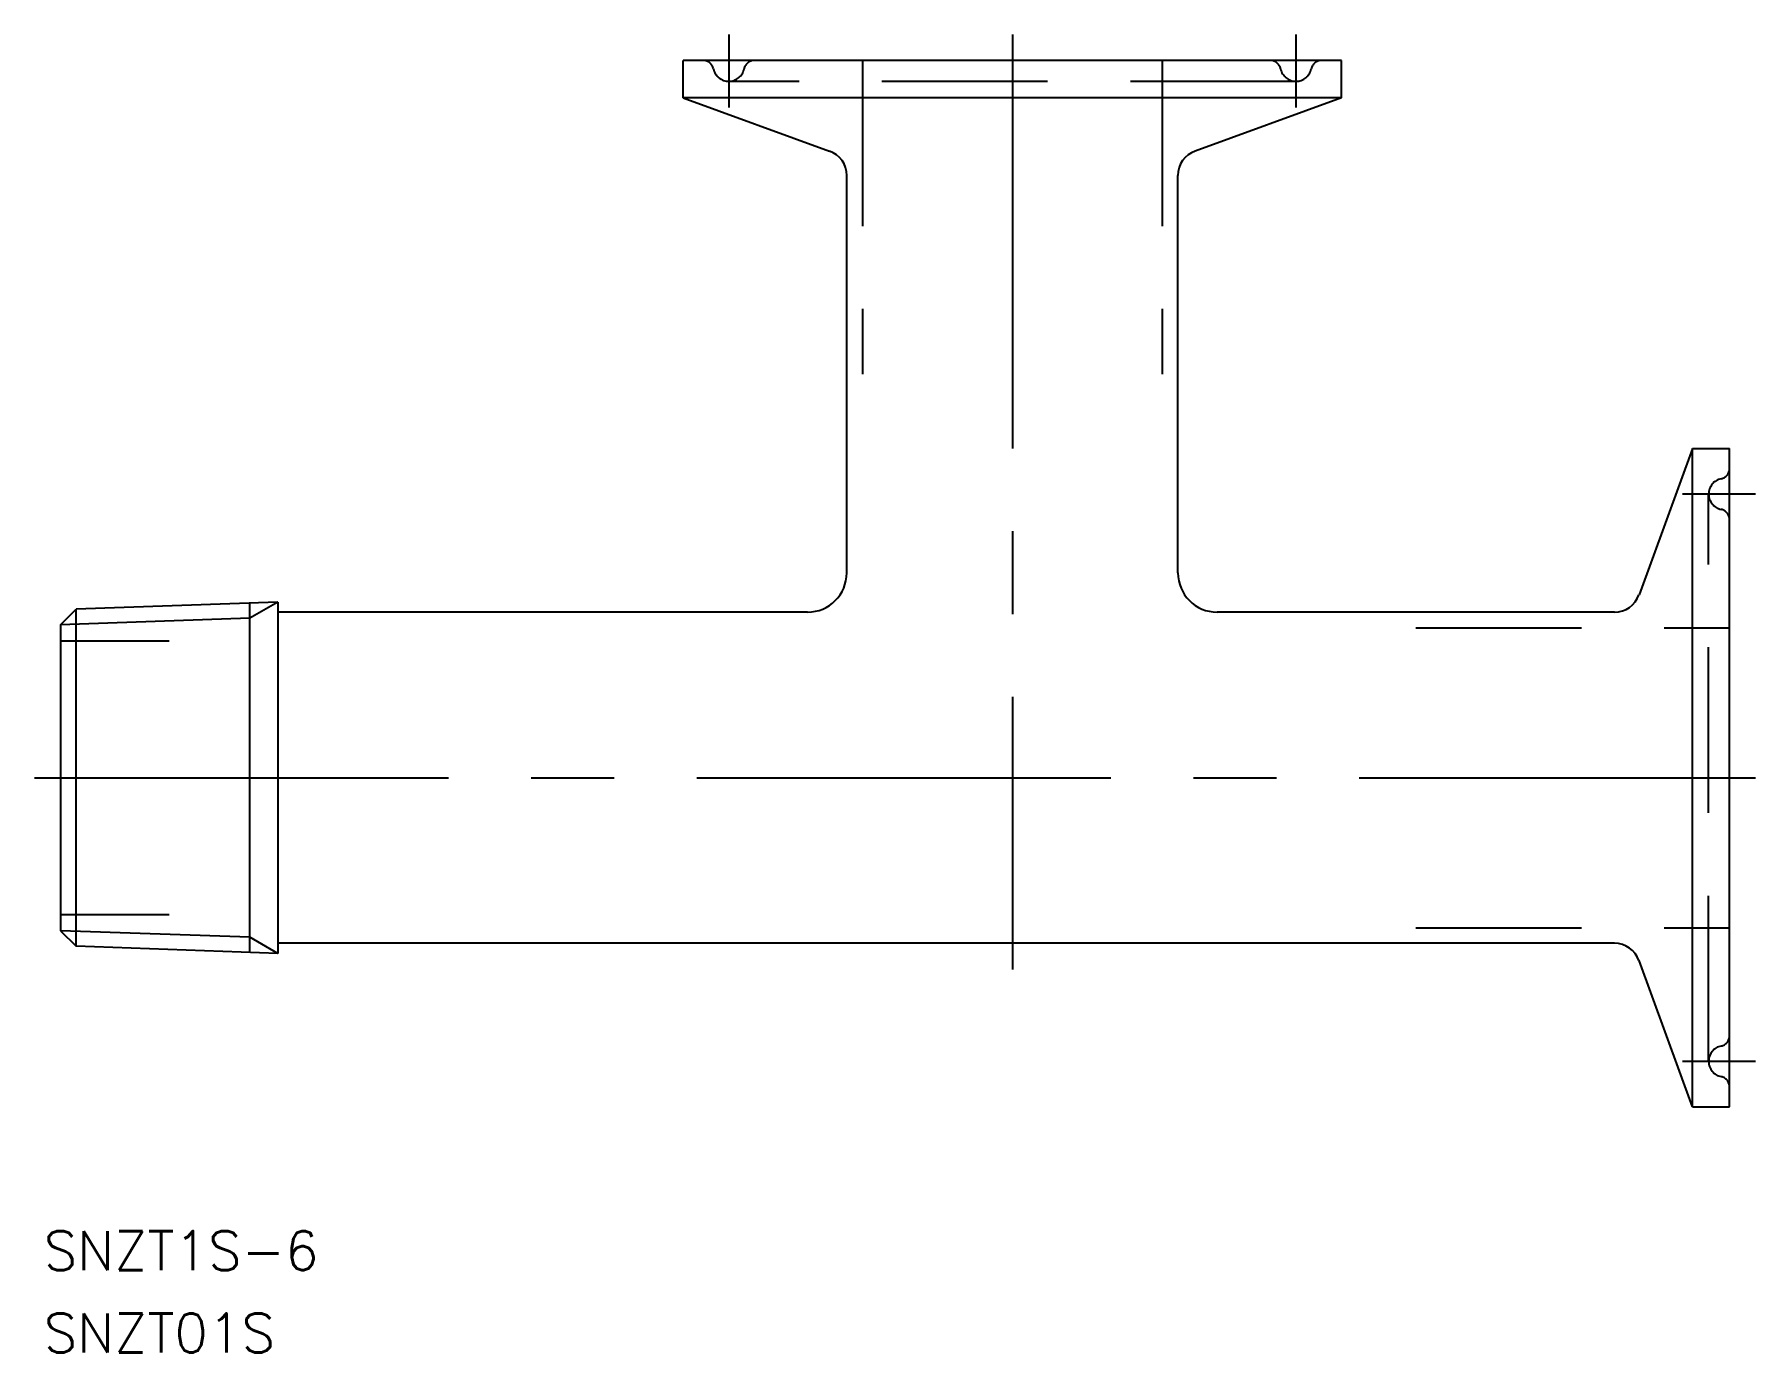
# Model space of a CAD drawing. Extents: x -130 to 2, y -44 to 57.
import ezdxf

# ---------------------------------------------------------------- set-up
doc = ezdxf.new("R2010")
doc.units = 0
doc.linetypes.add('CENTER', pattern=[50.8, 31.75, -6.35, 6.35, -6.35])
doc.linetypes.add('DASHED', pattern=[19.05, 12.7, -6.35])
doc.layers.get('0').update_dxf_attribs({"linetype": 'CONTINUOUS'})
doc.layers.add('CENTER', color=1, linetype='CENTER')
doc.styles.get("Standard").update_dxf_attribs({"font": 'txt.shx', "height": 3, "bigfont": 'bigfont.shx'})

msp = doc.modelspace()

# ---------------------------------------------------------------- linework, layer by layer
at = {"color": 7, "linetype": 'CONTINUOUS'}
for p, q in [((-29.75, 55), (-80.25, 55)), ((-80.25, 52.15), (-80.25, 55)), ((-29.75, 52.15), (-29.75, 55)), ((-29.75, 52.15), (-80.25, 52.15)), ((-80.25, 52.15), (-69.02, 48.06)), ((-29.75, 52.15), (-40.98, 48.06)), ((-67.7, 15.7), (-67.7, 46.18)), ((-42.3, 15.7), (-42.3, 46.18)), ((-2.85, 25.25), (-6.94, 14.02)), ((-2.85, -25.25), (-2.85, 25.25)), ((-2.85, 25.25), (0, 25.25)), ((0, -25.25), (0, 25.25)), ((-111.33, 13.47), (-126.8, 12.93)), ((-113.47, -13.4), (-113.47, 13.4)), ((-111.33, 13.47), (-111.33, -13.47)), ((-128, 11.73), (-126.8, 12.93)), ((-126.8, -12.93), (-126.8, 12.93)), ((-70.7, 12.7), (-111.33, 12.7)), ((-8.82, 12.7), (-39.3, 12.7)), ((-128, 11.73), (-128, -11.73)), ((-128, -11.73), (-126.8, -12.93)), ((-111.33, -13.47), (-126.8, -12.93)), ((-8.82, -12.7), (-111.33, -12.7)), ((-2.85, -25.25), (-6.94, -14.02)), ((-2.85, -25.25), (0, -25.25))]:
    msp.add_line(p, q, dxfattribs=at)
at = {"color": 3, "linetype": 'DASHED'}
for p, q in [((-66.5, 55), (-66.5, 30.94)), ((-43.5, 55), (-43.5, 30.94)), ((-33.25, 53.4), (-76.75, 53.4)), ((-1.6, -21.75), (-1.6, 21.75)), ((-24.06, 11.5), (0, 11.5)), ((-128, 10.5), (-119.66, 10.5)), ((-128, -10.5), (-119.66, -10.5)), ((-24.06, -11.5), (0, -11.5))]:
    msp.add_line(p, q, dxfattribs=at)
at = {"color": 3, "linetype": 'CONTINUOUS'}
for p, q in [((-111.33, 13.47), (-113.47, 12.23)), ((-113.47, 12.23), (-128, 11.73)), ((-113.47, -12.23), (-128, -11.73)), ((-111.33, -13.47), (-113.47, -12.23))]:
    msp.add_line(p, q, dxfattribs=at)
at = {"color": 3, "linetype": 'DASHED'}
for centre, radius, start, end in [((-78.71, 54.2), 0.8, 11.537, 90), ((-76.75, 54.6), 1.2, 191.537, 348.463), ((-74.79, 54.2), 0.8, 90, 168.463), ((-35.21, 54.2), 0.8, 11.537, 90), ((-33.25, 54.6), 1.2, 191.537, 348.463), ((-31.29, 54.2), 0.8, 90, 168.463), ((-0.4, 21.75), 1.2, 101.537, 258.463), ((-0.8, 23.71), 0.8, 281.537, 0), ((-0.8, 19.79), 0.8, 0, 78.463), ((-0.8, -19.79), 0.8, 281.537, 0), ((-0.4, -21.75), 1.2, 101.537, 258.463), ((-0.8, -23.71), 0.8, 0, 78.463)]:
    msp.add_arc(centre, radius, start, end, dxfattribs=at)
at = {"color": 7, "linetype": 'CONTINUOUS'}
for centre, radius, start, end in [((-69.7, 46.18), 2, 0, 70), ((-40.3, 46.18), 2, 110, 180), ((-70.7, 15.7), 3, 270, 0), ((-39.3, 15.7), 3, 180, 270), ((-8.82, 14.7), 2, 270, 340), ((-8.82, -14.7), 2, 20, 90)]:
    msp.add_arc(centre, radius, start, end, dxfattribs=at)
at = {"layer": 'CENTER', "color": 1, "linetype": 'CENTER'}
for p, q in [((-76.75, 57), (-76.75, 51.4)), ((-55, 57), (-55, -14.7)), ((-33.25, 57), (-33.25, 51.4)), ((2, 21.75), (-3.6, 21.75)), ((-130, 0), (2, 0)), ((2, -21.75), (-3.6, -21.75))]:
    msp.add_line(p, q, dxfattribs=at)

# ---------------------------------------------------------------- texts
at = {"color": 7, "linetype": 'CONTINUOUS'}
for s, p in [('SNZT1S-6', (-129.29, -37.77)), ('SNZT01S', (-129.29, -44.08))]:
    msp.add_text(s, height=3, dxfattribs=at).set_placement(p)

doc.saveas('drawing.dxf')
